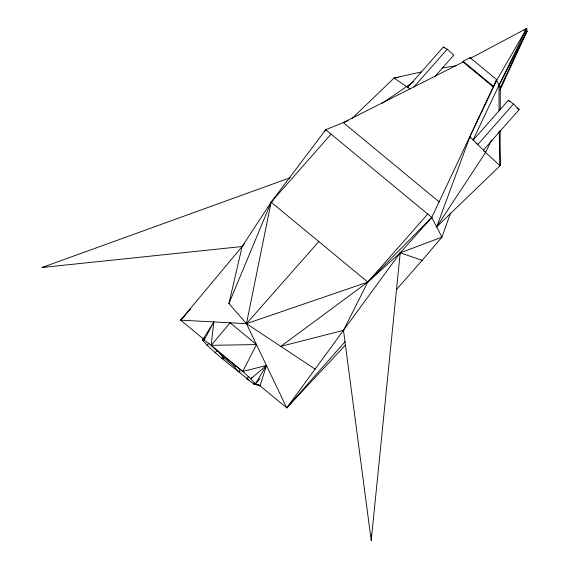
<?xml version="1.0" encoding="UTF-8"?>
<svg xmlns="http://www.w3.org/2000/svg" width="569" height="569" viewBox="0 0 569 569"><rect width="100%" height="100%" fill="white"/><g stroke="black" fill="none" stroke-linecap="round" stroke-linejoin="round"><path stroke-width="0.85" d="M499.013 110.927L499.07 85.144L526.716 28.45L470.115 58.479L470.129 57.689L463.102 61.239L463.095 62.028L493.451 87.128L496.645 79.61L470.129 57.689M500.179 130.173L500.101 165.735L436.636 226.889L469.937 136.709L496.63 80.4L526.716 28.45L526.979 31.195L500.044 90.094M500.229 109.725L500.279 87.505L526.979 31.195L525.251 33.222M258.76 384.722L286.748 407.866L400.206 252.821L431.764 217.401L496.645 79.61M427.732 214.065L367.802 282.082L343.477 330.34L371.216 540.55L371.45 534.334M325.653 130.806L325.703 129.704L348.192 120.614M431.715 218.503L431.764 217.401L325.703 129.704L271.15 202.166L242.117 246.533L228.937 303.505L246.462 323.669L286.748 407.866L345.376 345.134M371.216 540.55L400.206 252.821L441.928 237.181L450.541 213.076M213.802 321.926L211.213 345.319C224.968 359.302 242.657 368.932 255.346 383.947L260.076 385.81L266.47 365.476L242.807 371.436L211.213 345.319L204.193 340.155L202.422 340.219L213.802 321.926L204.193 340.155M315.112 369.103L246.462 323.669L271.15 202.166L331.08 134.149M399.63 254.499L400.206 252.821L422.205 260.339L441.928 237.181L431.764 217.401L367.802 282.082L280.787 346.386L343.477 330.34M399.538 254.45L400.206 252.821M228.937 303.505L271.15 202.166L273.092 200.409M473.124 139.867L499.07 85.144L526.979 31.195M436.636 226.889L485.627 152.414L491.566 139.903M242.807 371.436L256.47 344.572L230.132 322.794L211.213 345.319L256.47 344.572M324.899 131.275L325.703 129.704M204.541 337.815L202.422 340.219C217.664 356.685 236.548 369.459 253.589 384.004L255.346 383.947L266.47 365.476L250.879 378.741L251.939 377.539M203.105 338.704L180.686 320.162L244.393 243.802M401.501 251.647L367.802 282.082L246.462 323.669L180.686 320.162L190.622 308.889M407.632 87.534L443.358 46.992L447.213 49.211A9.118 1.01 41.4 0 1 453.685 55.236L434.944 76.509M413.834 87.093L447.213 49.211M206.931 345.475L209.051 343.071M215.082 352.851L217.202 350.447M246.462 323.669L318.804 241.569M223.653 358.819L222.102 358.015L223.162 356.813M219.364 352.695L223.873 357.951L234.108 366.386L238.575 371.593L240.161 369.786M248.76 376.486L246.64 378.89L249.016 380.113M254.649 382.802L253.589 384.004L260.076 385.81L256.911 384.182M255.346 383.947L260.104 378.541M473.116 140.237L508.252 100.364A9.118 1.01 41.4 0 1 513.508 104.02L519.106 109.625L483.38 150.166M513.508 104.02L477.782 144.562A9.118 1.01 41.4 0 0 476.075 143.196M286.748 407.866L345.177 341.556M396.351 289.678L422.205 260.339M180.686 320.162L184.918 315.639M352.154 118.395L394.04 78.031L421.522 71.929M382.126 103.316L413.471 81.865M523.743 30.356L526.716 28.45M463.095 62.028L343.285 122.598L439.126 201.846M242.117 246.533L42.021 267.487L290.183 177.734M42.021 267.487L46.352 266.491M442.22 67.96L456.089 65.791M398.371 77.356L394.04 78.031L410.206 89.013M222.102 358.015L223.873 357.951M234.108 366.386L235.858 366.322M238.575 371.593L240.082 372.19M519.106 109.625L516.937 108.131M463.102 61.239L493.458 86.339M483.643 150.771L500.101 165.735L499.169 131.318M271.15 202.166L367.802 282.082M443.358 46.992L444.375 47.974M485.627 152.414L469.937 136.709L470.663 138.125M496.63 80.4L500.279 87.505M509.582 101.744A9.118 1.01 41.4 0 1 508.252 100.364"/></g></svg>
